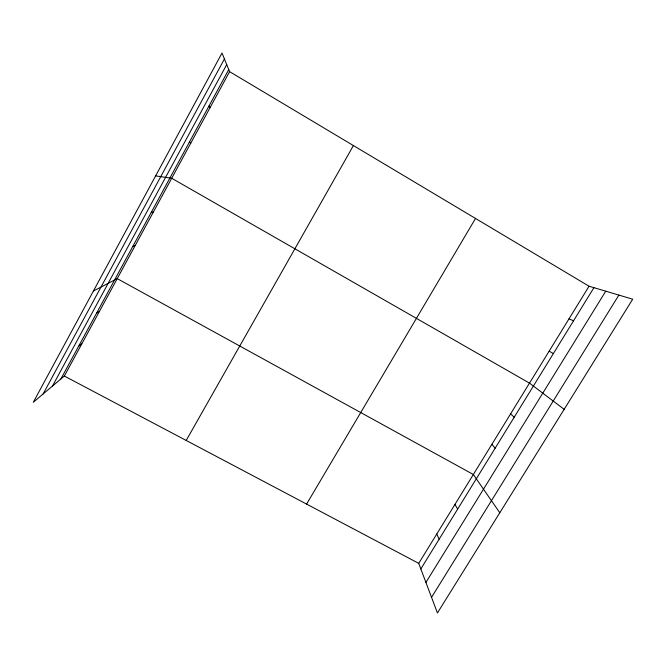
<?xml version="1.0" encoding="UTF-8"?>
<svg xmlns="http://www.w3.org/2000/svg" width="666" height="666" viewBox="0 0 666 666"><rect width="100%" height="100%" fill="white"/><g stroke="black" fill="none" stroke-linecap="round" stroke-linejoin="round"><path stroke-width="1" d="M43.132 393.956L224.425 58.958M52.481 386.064L226.715 64.56M60.864 378.971L228.754 69.572M64.336 376.04L229.595 71.645L222.011 53.03L33.3 402.272L64.336 376.04L418.731 563.361L437.429 612.97L632.7 299.2L589.052 286.222L229.595 71.645M186.197 440.451L353.421 145.563M306.585 504.087L475.524 218.448M418.731 563.361L589.052 286.222M420.837 568.947L593.939 287.67M425.907 582.417L605.752 291.184M431.535 597.344L618.889 295.096M78.588 346.312L81.793 343.889M96.487 313.32L99.417 311.413M93.423 291.009L117.224 278.621L473.343 474.492L499.791 512.762M132.834 246.345L135.206 245.504M151.282 212.346L153.371 212.046M155.628 175.891L171.711 178.263L529.503 383.116L564.169 409.324M569.005 318.831L573.551 320.796M189.327 142.241L190.809 143.09M549.159 351.132L553.371 353.588M510.606 413.861L514.185 417.266M491.883 444.322L495.163 448.176M208.941 106.102L210.098 107.551M454.97 504.395L457.65 509.132M436.763 534.015L439.152 539.177"/></g></svg>
